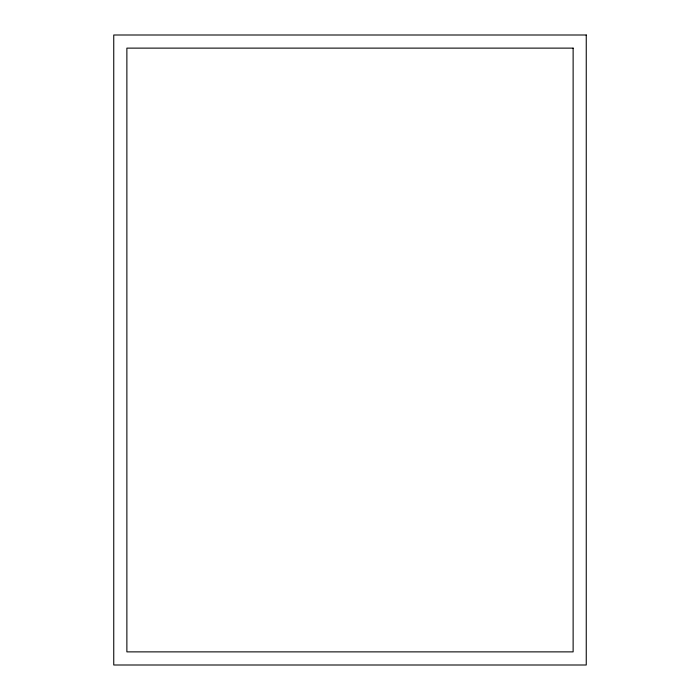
<?xml version="1.0" encoding="UTF-8"?>
<svg xmlns="http://www.w3.org/2000/svg" width="700" height="700" viewBox="0 0 700 700"><rect width="100%" height="100%" fill="white"/><g stroke="black" fill="none" stroke-linecap="round" stroke-linejoin="round"><path stroke-width="1.05" d="M586.25 35L113.75 35L113.75 665L586.25 665L586.25 35M573.125 48.125L126.875 48.125L126.875 651.875L573.125 651.875L573.125 48.125"/></g></svg>
